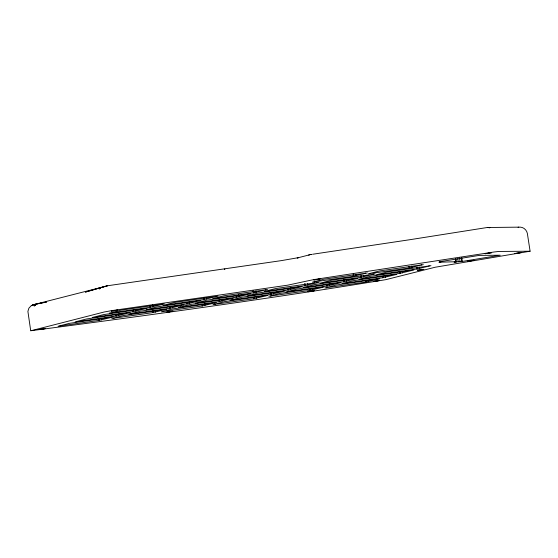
<?xml version="1.0" encoding="UTF-8"?>
<svg xmlns="http://www.w3.org/2000/svg" width="558" height="558" viewBox="0 0 558 558"><rect width="100%" height="100%" fill="white"/><g stroke="black" fill="none" stroke-linecap="round" stroke-linejoin="round"><path stroke-width="0.84" d="M530.1 251.219L435.191 267.233L385.906 279.635C268.279 298.928 147.842 315.423 31.122 330.692L104.179 311.999L111.907 310.604L287.579 285.187L313.54 279.635L493.97 252.007L498.873 251.449L530.1 251.219L527.359 233.46C526.717 230.112 523.774 227.294 520.3 227.134L487.134 227.518L410.221 239.654L312.564 254.26M473.868 260.342L467.681 261.284L473.909 260.321M224.316 269.291L224.93 269.123L224.518 269.228M308.553 255.083L309.913 254.727L297.205 257.984L298.558 257.636L281.281 260.635L107.889 285.71L33.055 304.821L31.241 305.679L28.883 308.183L27.9 311.399L30.725 330.859M59.804 326.06L60.341 325.921M76.885 321.687L77.422 321.554M98.899 320.418L113.023 317.049L69.422 323.347L58.081 326.249L98.899 320.418L98.668 318.932M115.973 316.044L130.105 312.682L86.504 318.974L75.163 321.882L115.973 316.044L115.743 314.566M133.055 311.671L147.179 308.309L103.579 314.607L92.237 317.509L133.055 311.671L132.825 310.192M150.13 307.305L164.261 303.936L120.661 310.234L109.319 313.136L150.13 307.305L149.9 305.826M162.008 304.263L162.545 304.124M113.574 318.297L114.111 318.158M130.649 313.924L131.186 313.784M152.662 312.647L166.793 309.285L123.192 315.584L111.851 318.485L152.662 312.647L152.432 311.169M169.744 308.281L183.868 304.912L140.267 311.211L128.926 314.112L169.744 308.281L169.513 306.795M186.818 303.908L200.95 300.546L157.349 306.837L146.008 309.746L186.818 303.908L186.588 302.429M203.9 299.534L218.025 296.172L174.424 302.471L163.082 305.372L203.9 299.534L203.67 298.056M215.779 296.5L216.316 296.361M163.069 311.622L163.606 311.483M180.15 307.249L180.687 307.116M202.163 305.972L216.288 302.61L172.687 308.909L161.346 311.81L202.163 305.972L201.933 304.494M214.042 302.938L214.579 302.799M219.238 301.606L233.37 298.237L189.769 304.535L178.427 307.437L219.238 301.606L219.008 300.127M236.32 297.233L250.444 293.871L206.844 300.169L195.502 303.071L236.32 297.233L236.09 295.754M253.395 292.866L267.526 289.497L223.925 295.796L212.584 298.697L253.395 292.866L253.053 290.641M265.273 289.825L265.81 289.686M214.704 304.403L215.242 304.263M231.779 300.03L232.316 299.897M314.168 281.943L314.705 281.804M253.792 298.753L267.924 295.391L224.323 301.69L212.982 304.591L253.792 298.753L253.562 297.274M265.671 295.719L266.208 295.58M270.874 294.387L285.005 291.018L241.398 297.316L230.056 300.218L270.874 294.387L270.644 292.908M287.949 290.014L302.08 286.652L258.48 292.95L247.138 295.852L287.949 290.014L287.719 288.535M305.031 285.647L319.162 282.278L275.554 288.577L264.213 291.478L305.031 285.647L304.689 283.422M316.909 282.606L317.446 282.467M270.609 296.089L271.146 295.949M287.684 291.722L288.221 291.583M353.263 276.301L367.387 272.932L323.786 279.23L312.445 282.132L353.263 276.301L353.033 274.815M365.141 273.26L365.678 273.12M370.073 273.629L370.61 273.497M309.697 290.446L323.828 287.077L280.228 293.375L268.886 296.277L309.697 290.446L309.467 288.96M321.575 287.405L322.112 287.265M326.779 286.073L340.903 282.711L297.302 289.002L285.961 291.911L326.779 286.073L326.549 284.594M343.854 281.699L357.985 278.337L314.384 284.636L303.043 287.537L343.854 281.699L343.512 279.481M360.935 277.333L375.06 273.964L331.459 280.262L320.118 283.164L360.935 277.333L360.705 275.854M372.814 274.292L373.351 274.152M326.507 287.775L327.044 287.642M343.589 283.408L344.126 283.269M409.16 267.986L423.292 264.618L379.691 270.916L368.35 273.818L409.16 267.986L408.937 266.508M421.046 264.945L421.583 264.806M365.602 282.132L379.726 278.763L336.125 285.061L324.784 287.963L365.602 282.132L365.371 280.653M377.48 279.091L378.017 278.951M382.676 277.758L396.808 274.397L353.207 280.695L341.866 283.597L382.676 277.758L382.446 276.28M399.758 273.392L413.883 270.023L370.282 276.322L358.94 279.223L399.758 273.392L399.409 271.167M416.833 269.019L430.964 265.657L387.364 271.955L376.022 274.857L416.833 269.019L416.603 267.54M428.711 265.978L429.248 265.845M456.221 261.737L454.072 262.086L462.345 261.423L500.198 255.222L479.329 255.39L440.436 261.597L440.953 261.597L439.223 261.876L441.099 261.862L438.958 262.204L456.221 261.737L455.76 258.779M168.509 311.999L172.82 311.238L166.605 312.194L168.132 312.048M461.766 257.719L462.345 261.423M461.25 257.726L461.829 261.423M459.52 258.005L460.092 261.709M457.755 258.759L458.216 261.723M455.614 259.107L456.067 262.065M419.393 267.08L419.623 268.558M417.14 267.401L417.37 268.879M411.72 266.04L411.95 267.526M409.474 266.368L409.705 267.847M402.318 271.446L402.541 272.925M400.065 271.774L400.295 273.253M385.236 275.819L385.466 277.298M382.983 276.14L383.213 277.626M368.161 280.186L368.385 281.671M365.909 280.514L366.139 281.992M363.488 275.387L363.718 276.873M361.242 275.715L361.472 277.193M355.823 274.355L356.046 275.833M353.458 273.943L353.8 276.161M346.413 279.76L346.644 281.239M344.16 280.088L344.391 281.567M329.22 283.387L329.562 285.612M327.086 284.454L327.316 285.933M312.257 288.5L312.487 289.979M310.004 288.828L310.234 290.306M307.591 283.701L307.821 285.18M305.338 284.029L305.568 285.508M290.397 287.335L290.739 289.553M288.263 288.395L288.486 289.874M273.434 292.441L273.664 293.92M271.181 292.769L271.411 294.247M255.955 290.92L256.185 292.399M256.352 296.814L256.582 298.293M253.702 291.248L253.932 292.727M254.106 297.135L254.329 298.621M238.761 294.554L239.103 296.772M236.627 295.614L236.857 297.1M221.798 299.66L222.028 301.146M219.545 299.988L219.775 301.466M206.46 297.595L206.683 299.074M204.207 297.923L204.437 299.402M204.723 304.033L204.946 305.512M202.47 304.361L202.7 305.84M189.378 301.969L189.608 303.447M187.125 302.29L187.355 303.768M172.303 306.335L172.527 307.814M170.05 306.663L170.281 308.142M155.222 310.708L155.452 312.187M152.571 304.619L152.92 306.837M152.969 311.029L153.199 312.508M150.437 305.686L150.667 307.165M135.608 309.732L135.838 311.211M133.362 310.06L133.592 311.538M118.533 314.105L118.763 315.584M116.28 314.426L116.51 315.905M101.451 318.472L101.682 319.95M99.205 318.799L99.436 320.278M100.063 288.235L99.24 288.981L100.886 287.544L107.331 285.822L85.353 292.092L100.886 287.544L100.063 288.235M111.321 311.078L117.536 310.122L111.321 311.078M515.013 253.492L521.221 252.551L515.013 253.492M38.795 329.576L45.01 328.62L38.795 329.576M313.868 279.935L320.083 278.979L313.868 279.935M307.96 291.708L314.175 290.76L307.96 291.708M373.316 281.455L379.531 280.5L373.316 281.455M417.579 270.267L423.787 269.319L417.579 270.267M485.23 253.709L491.431 252.767L485.23 253.709M34.722 305.547L34.15 306.021L36.779 303.95L46.642 301.997L34.54 304.438L36.779 303.95L34.722 305.547M33.11 304.919L31.325 305.7L34.275 304.542L33.11 304.919M518.717 227.252L518.201 227.35L518.717 227.252M310.687 254.56L311.357 254.448L310.687 254.56M487.978 227.511L487.357 227.49L489.889 227.727L487.978 227.511"/></g></svg>
